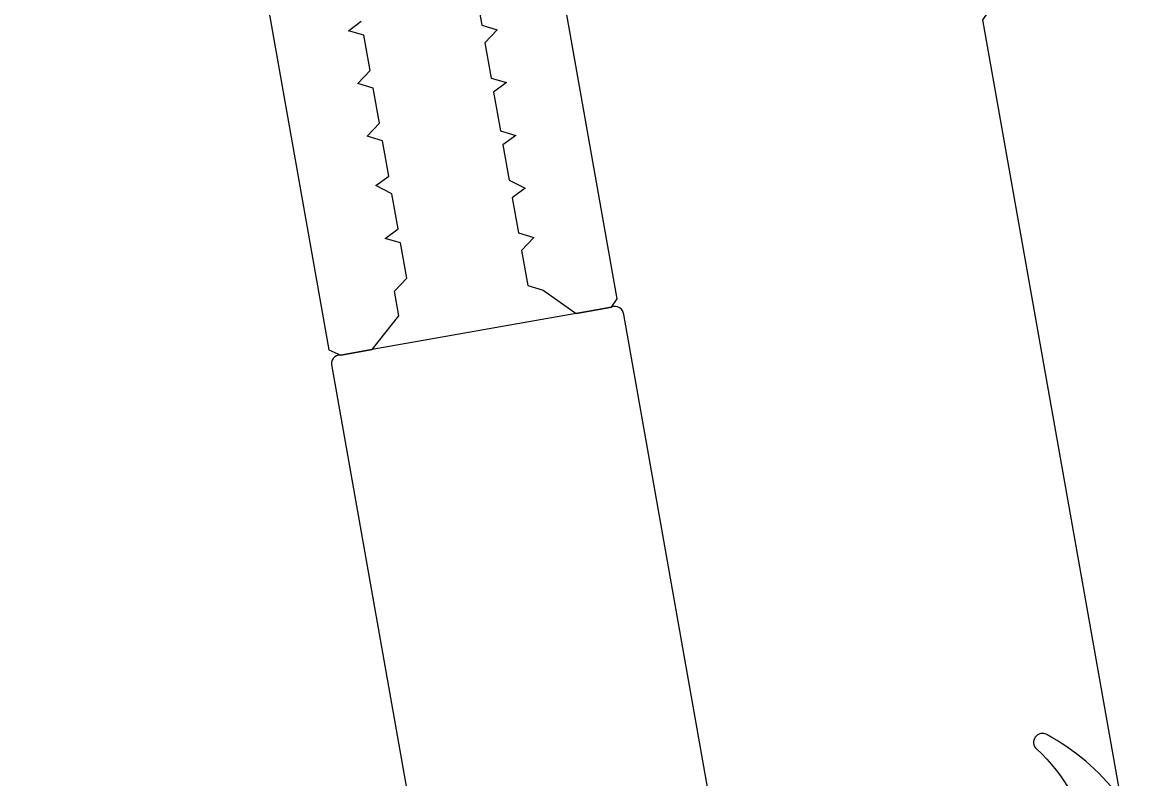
# Model space of a CAD drawing. Header units: millimetres. Extents: x 0 to 9483559, y -180456 to 305735.
# Drawn here: x 457218.84 to 457256.72, y 26991.91 to 27017.72 of the extents above; entities that cross this region are included whole.
import ezdxf
from ezdxf.enums import TextEntityAlignment as Align

# ---------------------------------------------------------------- set-up
doc = ezdxf.new("R2018")
doc.units = ezdxf.units.MM
for name, color, linetype, lineweight in [('АР_Маркер экспликации', 239, 'Continuous', 13), ('АР_Номер помещения', 250, 'Continuous', 9), ('АР_Перегородки витражные', 152, 'Continuous', 13), ('АР_Размеры', 175, 'Continuous', 9), ('АР_Размеры дверей', 15, 'Continuous', 0), ('АР_Сущ Несущая стена', 250, 'Continuous', 50)]:
    doc.layers.add(name, color=color, linetype=linetype, lineweight=lineweight)
doc.layers.add('АР_Названия помещений', color=124, linetype='Continuous', lineweight=5, plot=False)
doc.layers.add('АР_Помещения_площадь', color=19, linetype='Continuous', lineweight=9, plot=False)
doc.layers.get('АР_Размеры дверей').off()
doc.styles.add('ISOCPEUR', font='', dxfattribs={"height": 250})
doc.styles.get("Standard").update_dxf_attribs({"font": 'GOST.TTF'})
doc.styles.get('ISOCPEUR').set_extended_font_data('ISOCPEUR', italic=True)

# ---------------------------------------------------------------- blocks, each defined once
blk = doc.blocks.new('*U333')
at = {"color": 7, "style": 'ISOCPEUR', "width": 0.7, "flags": 1}
blk.add_attdef('КАТЕГОРИЯ', (-499.166, -2092.186), '', height=250, dxfattribs=at)
at = {"layer": 'АР_Номер помещения', "color": 7, "style": 'ISOCPEUR', "width": 0.7}
blk.add_attdef('НОМЕР_ПОМЕЩЕНИЯ', text='', height=300, dxfattribs=at).set_placement((-13874.5, 6637.552), align=Align.MIDDLE_CENTER)
at = {"layer": 'АР_Помещения_площадь', "color": 7, "lineweight": 30, "width": 0.7, "flags": 104}
blk.add_attdef('ИМЯ_ПОМЕЩЕНИЯ', text='', height=100, dxfattribs=at).set_placement((157.628, 1217.141), align=Align.MIDDLE_CENTER)
at = {"layer": 'АР_Помещения_площадь', "color": 7, "style": 'ISOCPEUR', "width": 0.7}
blk.add_attdef('ПЛОЩАДЬ_ПОМЕЩЕНИЯ', text='', height=200, dxfattribs=at).set_placement((-12654.582, 407.672), align=Align.MIDDLE_RIGHT)
blk = doc.blocks.new('*U327')
at = {"color": 7, "style": 'ISOCPEUR', "width": 0.7, "flags": 1}
blk.add_attdef('КАТЕГОРИЯ', (-499.166, -2092.186), '', height=250, dxfattribs=at)
at = {"layer": 'АР_Номер помещения', "color": 7, "style": 'ISOCPEUR', "width": 0.7}
blk.add_attdef('НОМЕР_ПОМЕЩЕНИЯ', text='', height=300, dxfattribs=at).set_placement((-17424.901, 1870.773), align=Align.MIDDLE_CENTER)
at = {"layer": 'АР_Помещения_площадь', "color": 7, "lineweight": 30, "width": 0.7, "flags": 104}
blk.add_attdef('ИМЯ_ПОМЕЩЕНИЯ', text='', height=100, dxfattribs=at).set_placement((157.628, 1217.141), align=Align.MIDDLE_CENTER)
at = {"layer": 'АР_Помещения_площадь', "color": 7, "style": 'ISOCPEUR', "width": 0.7}
blk.add_attdef('ПЛОЩАДЬ_ПОМЕЩЕНИЯ', text='', height=200, dxfattribs=at).set_placement((-12452.811, 399.356), align=Align.MIDDLE_RIGHT)
blk = doc.blocks.new('стойка витр.')
at = {"lineweight": 0, "ltscale": 100, "transparency": 33554687}
for points in [[(-4.872, 3.564), (-32.688, -6.984), (-32.787, -7.413), (-32.398, -8.439), (-31.096, -9.119), (-30.299, -8.816), (-29.784, -9.143), (-28.643, -8.71), (-28.588, -8.168), (-28.188, -8.537), (-27.048, -8.105), (-26.878, -7.519), (-26.478, -7.889), (-25.337, -7.457), (-25.282, -6.914), (-24.768, -7.241), (-23.627, -6.808), (-23.572, -6.266), (-23.057, -6.592), (-21.917, -6.16), (-21.862, -5.617), (-21.461, -5.987)], [(-19.693, -9.619), (-20.833, -10.051), (-20.888, -10.594), (-21.403, -10.268), (-22.543, -10.7), (-22.598, -11.242), (-22.999, -10.873), (-24.253, -11.348), (-24.308, -11.891), (-24.709, -11.521), (-25.849, -11.954), (-26.018, -12.539), (-26.419, -12.17), (-27.559, -12.602), (-27.614, -13.145), (-28.129, -12.818), (-29.269, -13.251), (-29.324, -13.793), (-29.89, -15.051), (-29.458, -16.191), (-29.143, -16.332), (-1.327, -5.784)], [(-56.061, -41.98), (-55.778, -41.351), (-17.471, -26.825), (-16.842, -27.108), (-16.28, -28.59)]]:
    blk.add_lwpolyline(points, dxfattribs=at)
for points in [[(-59.945, -19.404, -0.000016), (-56.88, -20.786, -0.439819)], [(-56.36, -22.156, -0.000016), (-57.738, -25.223, -0.208057)], [(-60.624, -28.4), (-29.632, -16.648, 0.523933), (-29.458, -16.191), (-29.847, -15.165), (-32.398, -8.439), (-32.787, -7.413, 0.523933), (-33.22, -7.186), (-64.212, -18.938, 0.414326)]]:
    blk.add_lwpolyline(points, format="xyb", dxfattribs=at)
blk = doc.blocks.new('A$Cf7573d2c')
at = {"layer": 'АР_Перегородки витражные', "rotation": 80.28340479355269}
blk.add_blockref('стойка витр.', (29.179, -60.013), dxfattribs=at)
blk = doc.blocks.new('A$Ceb335dd1')
at = {"color": 241, "ltscale": 100, "true_color": 0xf7abae}
blk.add_blockref('A$Cf7573d2c', (-1134.886, -175.827), dxfattribs=at)
blk = doc.blocks.new('A$Cec9b444d')
at = {"ltscale": 100, "rotation": 359}
blk.add_blockref('A$Ceb335dd1', (-1268.561, -6413.676), dxfattribs=at)

msp = doc.modelspace()

# ---------------------------------------------------------------- linework, layer by layer
at = {"layer": 'АР_Размеры', "color": 5, "lineweight": 9, "ltscale": 100, "transparency": 33554687}
msp.add_lwpolyline([(457256.261, 26991.34, 0.101403), (457253.818, 26993.416, 0.887085), (457253.465, 26992.924, -0.164997), (457255.333, 26989.525)], format="xyb", dxfattribs=at)
msp.add_lwpolyline([(457256.261, 26991.34, 0.101403), (457253.818, 26993.416, 0.887085), (457253.465, 26992.924, -0.164997), (457255.333, 26989.525)], format="xyb", dxfattribs=at)
msp.add_lwpolyline([(457256.261, 26991.34, 0.101403), (457253.818, 26993.416, 0.887085), (457253.465, 26992.924, -0.164997), (457255.333, 26989.525)], format="xyb", dxfattribs=at)
msp.add_lwpolyline([(457256.261, 26991.34, 0.101403), (457253.818, 26993.416, 0.887085), (457253.465, 26992.924, -0.164997), (457255.333, 26989.525)], format="xyb", dxfattribs=at)
msp.add_lwpolyline([(457256.261, 26991.34, 0.101403), (457253.818, 26993.416, 0.887085), (457253.465, 26992.924, -0.164997), (457255.333, 26989.525)], format="xyb", dxfattribs=at)
msp.add_lwpolyline([(457256.261, 26991.34, 0.101403), (457253.818, 26993.416, 0.887085), (457253.465, 26992.924, -0.164997), (457255.333, 26989.525)], format="xyb", dxfattribs=at)
msp.add_lwpolyline([(457256.261, 26991.34, 0.101403), (457253.818, 26993.416, 0.887085), (457253.465, 26992.924, -0.164997), (457255.333, 26989.525)], format="xyb", dxfattribs=at)
msp.add_lwpolyline([(457256.261, 26991.34, 0.101403), (457253.818, 26993.416, 0.887085), (457253.465, 26992.924, -0.164997), (457255.333, 26989.525)], format="xyb", dxfattribs=at)
msp.add_lwpolyline([(457256.261, 26991.34, 0.101403), (457253.818, 26993.416, 0.887085), (457253.465, 26992.924, -0.164997), (457255.333, 26989.525)], format="xyb", dxfattribs=at)
msp.add_lwpolyline([(457256.261, 26991.34, 0.101403), (457253.818, 26993.416, 0.887085), (457253.465, 26992.924, -0.164997), (457255.333, 26989.525)], format="xyb", dxfattribs=at)
msp.add_lwpolyline([(457256.261, 26991.34, 0.101403), (457253.818, 26993.416, 0.887085), (457253.465, 26992.924, -0.164997), (457255.333, 26989.525)], format="xyb", dxfattribs=at)
msp.add_lwpolyline([(457256.261, 26991.34, 0.101403), (457253.818, 26993.416, 0.887085), (457253.465, 26992.924, -0.164997), (457255.333, 26989.525)], format="xyb", dxfattribs=at)
msp.add_lwpolyline([(457256.261, 26991.34, 0.101403), (457253.818, 26993.416, 0.887085), (457253.465, 26992.924, -0.164997), (457255.333, 26989.525)], format="xyb", dxfattribs=at)
msp.add_lwpolyline([(457256.261, 26991.34, 0.101403), (457253.818, 26993.416, 0.887085), (457253.465, 26992.924, -0.164997), (457255.333, 26989.525)], format="xyb", dxfattribs=at)
msp.add_lwpolyline([(457256.261, 26991.34, 0.101403), (457253.818, 26993.416, 0.887085), (457253.465, 26992.924, -0.164997), (457255.333, 26989.525)], format="xyb", dxfattribs=at)
msp.add_lwpolyline([(457256.261, 26991.34, 0.101403), (457253.818, 26993.416, 0.887085), (457253.465, 26992.924, -0.164997), (457255.333, 26989.525)], format="xyb", dxfattribs=at)
msp.add_lwpolyline([(457256.261, 26991.34, 0.101403), (457253.818, 26993.416, 0.887085), (457253.465, 26992.924, -0.164997), (457255.333, 26989.525)], format="xyb", dxfattribs=at)
msp.add_lwpolyline([(457256.261, 26991.34, 0.101403), (457253.818, 26993.416, 0.887085), (457253.465, 26992.924, -0.164997), (457255.333, 26989.525)], format="xyb", dxfattribs=at)
msp.add_lwpolyline([(457256.261, 26991.34, 0.101403), (457253.818, 26993.416, 0.887085), (457253.465, 26992.924, -0.164997), (457255.333, 26989.525)], format="xyb", dxfattribs=at)
msp.add_lwpolyline([(457256.261, 26991.34, 0.101403), (457253.818, 26993.416, 0.887085), (457253.465, 26992.924, -0.164997), (457255.333, 26989.525)], format="xyb", dxfattribs=at)
msp.add_lwpolyline([(457256.261, 26991.34, 0.101403), (457253.818, 26993.416, 0.887085), (457253.465, 26992.924, -0.164997), (457255.333, 26989.525)], format="xyb", dxfattribs=at)
msp.add_lwpolyline([(457256.261, 26991.34, 0.101403), (457253.818, 26993.416, 0.887085), (457253.465, 26992.924, -0.164997), (457255.333, 26989.525)], format="xyb", dxfattribs=at)
msp.add_lwpolyline([(457256.261, 26991.34, 0.101403), (457253.818, 26993.416, 0.887085), (457253.465, 26992.924, -0.164997), (457255.333, 26989.525)], format="xyb", dxfattribs=at)
msp.add_lwpolyline([(457256.261, 26991.34, 0.101403), (457253.818, 26993.416, 0.887085), (457253.465, 26992.924, -0.164997), (457255.333, 26989.525)], format="xyb", dxfattribs=at)
msp.add_lwpolyline([(457256.261, 26991.34, 0.101403), (457253.818, 26993.416, 0.887085), (457253.465, 26992.924, -0.164997), (457255.333, 26989.525)], format="xyb", dxfattribs=at)
msp.add_lwpolyline([(457256.261, 26991.34, 0.101403), (457253.818, 26993.416, 0.887085), (457253.465, 26992.924, -0.164997), (457255.333, 26989.525)], format="xyb", dxfattribs=at)
msp.add_lwpolyline([(457256.261, 26991.34, 0.101403), (457253.818, 26993.416, 0.887085), (457253.465, 26992.924, -0.164997), (457255.333, 26989.525)], format="xyb", dxfattribs=at)
msp.add_lwpolyline([(457256.261, 26991.34, 0.101403), (457253.818, 26993.416, 0.887085), (457253.465, 26992.924, -0.164997), (457255.333, 26989.525)], format="xyb", dxfattribs=at)
msp.add_lwpolyline([(457256.261, 26991.34, 0.101403), (457253.818, 26993.416, 0.887085), (457253.465, 26992.924, -0.164997), (457255.333, 26989.525)], format="xyb", dxfattribs=at)
msp.add_lwpolyline([(457256.261, 26991.34, 0.101403), (457253.818, 26993.416, 0.887085), (457253.465, 26992.924, -0.164997), (457255.333, 26989.525)], format="xyb", dxfattribs=at)
msp.add_lwpolyline([(457256.261, 26991.34, 0.101403), (457253.818, 26993.416, 0.887085), (457253.465, 26992.924, -0.164997), (457255.333, 26989.525)], format="xyb", dxfattribs=at)
msp.add_lwpolyline([(457256.261, 26991.34, 0.101403), (457253.818, 26993.416, 0.887085), (457253.465, 26992.924, -0.164997), (457255.333, 26989.525)], format="xyb", dxfattribs=at)
msp.add_lwpolyline([(457256.261, 26991.34, 0.101403), (457253.818, 26993.416, 0.887085), (457253.465, 26992.924, -0.164997), (457255.333, 26989.525)], format="xyb", dxfattribs=at)
msp.add_lwpolyline([(457256.261, 26991.34, 0.101403), (457253.818, 26993.416, 0.887085), (457253.465, 26992.924, -0.164997), (457255.333, 26989.525)], format="xyb", dxfattribs=at)
msp.add_lwpolyline([(457256.261, 26991.34, 0.101403), (457253.818, 26993.416, 0.887085), (457253.465, 26992.924, -0.164997), (457255.333, 26989.525)], format="xyb", dxfattribs=at)
msp.add_lwpolyline([(457256.261, 26991.34, 0.101403), (457253.818, 26993.416, 0.887085), (457253.465, 26992.924, -0.164997), (457255.333, 26989.525)], format="xyb", dxfattribs=at)
msp.add_lwpolyline([(457256.261, 26991.34, 0.101403), (457253.818, 26993.416, 0.887085), (457253.465, 26992.924, -0.164997), (457255.333, 26989.525)], format="xyb", dxfattribs=at)
msp.add_lwpolyline([(457256.261, 26991.34, 0.101403), (457253.818, 26993.416, 0.887085), (457253.465, 26992.924, -0.164997), (457255.333, 26989.525)], format="xyb", dxfattribs=at)
msp.add_lwpolyline([(457256.261, 26991.34, 0.101403), (457253.818, 26993.416, 0.887085), (457253.465, 26992.924, -0.164997), (457255.333, 26989.525)], format="xyb", dxfattribs=at)
msp.add_lwpolyline([(457256.261, 26991.34, 0.101403), (457253.818, 26993.416, 0.887085), (457253.465, 26992.924, -0.164997), (457255.333, 26989.525)], format="xyb", dxfattribs=at)
msp.add_lwpolyline([(457256.261, 26991.34, 0.101403), (457253.818, 26993.416, 0.887085), (457253.465, 26992.924, -0.164997), (457255.333, 26989.525)], format="xyb", dxfattribs=at)
msp.add_lwpolyline([(457256.261, 26991.34, 0.101403), (457253.818, 26993.416, 0.887085), (457253.465, 26992.924, -0.164997), (457255.333, 26989.525)], format="xyb", dxfattribs=at)
msp.add_lwpolyline([(457256.261, 26991.34, 0.101403), (457253.818, 26993.416, 0.887085), (457253.465, 26992.924, -0.164997), (457255.333, 26989.525)], format="xyb", dxfattribs=at)
msp.add_lwpolyline([(457256.261, 26991.34, 0.101403), (457253.818, 26993.416, 0.887085), (457253.465, 26992.924, -0.164997), (457255.333, 26989.525)], format="xyb", dxfattribs=at)
msp.add_lwpolyline([(457256.261, 26991.34, 0.101403), (457253.818, 26993.416, 0.887085), (457253.465, 26992.924, -0.164997), (457255.333, 26989.525)], format="xyb", dxfattribs=at)
msp.add_lwpolyline([(457256.261, 26991.34, 0.101403), (457253.818, 26993.416, 0.887085), (457253.465, 26992.924, -0.164997), (457255.333, 26989.525)], format="xyb", dxfattribs=at)
msp.add_lwpolyline([(457256.261, 26991.34, 0.101403), (457253.818, 26993.416, 0.887085), (457253.465, 26992.924, -0.164997), (457255.333, 26989.525)], format="xyb", dxfattribs=at)
msp.add_lwpolyline([(457256.261, 26991.34, 0.101403), (457253.818, 26993.416, 0.887085), (457253.465, 26992.924, -0.164997), (457255.333, 26989.525)], format="xyb", dxfattribs=at)
msp.add_lwpolyline([(457256.261, 26991.34, 0.101403), (457253.818, 26993.416, 0.887085), (457253.465, 26992.924, -0.164997), (457255.333, 26989.525)], format="xyb", dxfattribs=at)
msp.add_lwpolyline([(457256.261, 26991.34, 0.101403), (457253.818, 26993.416, 0.887085), (457253.465, 26992.924, -0.164997), (457255.333, 26989.525)], format="xyb", dxfattribs=at)
msp.add_lwpolyline([(457256.261, 26991.34, 0.101403), (457253.818, 26993.416, 0.887085), (457253.465, 26992.924, -0.164997), (457255.333, 26989.525)], format="xyb", dxfattribs=at)
msp.add_lwpolyline([(457256.261, 26991.34, 0.101403), (457253.818, 26993.416, 0.887085), (457253.465, 26992.924, -0.164997), (457255.333, 26989.525)], format="xyb", dxfattribs=at)
msp.add_lwpolyline([(457256.261, 26991.34, 0.101403), (457253.818, 26993.416, 0.887085), (457253.465, 26992.924, -0.164997), (457255.333, 26989.525)], format="xyb", dxfattribs=at)
msp.add_lwpolyline([(457256.261, 26991.34, 0.101403), (457253.818, 26993.416, 0.887085), (457253.465, 26992.924, -0.164997), (457255.333, 26989.525)], format="xyb", dxfattribs=at)
msp.add_lwpolyline([(457256.261, 26991.34, 0.101403), (457253.818, 26993.416, 0.887085), (457253.465, 26992.924, -0.164997), (457255.333, 26989.525)], format="xyb", dxfattribs=at)
msp.add_lwpolyline([(457256.261, 26991.34, 0.101403), (457253.818, 26993.416, 0.887085), (457253.465, 26992.924, -0.164997), (457255.333, 26989.525)], format="xyb", dxfattribs=at)
msp.add_lwpolyline([(457256.261, 26991.34, 0.101403), (457253.818, 26993.416, 0.887085), (457253.465, 26992.924, -0.164997), (457255.333, 26989.525)], format="xyb", dxfattribs=at)
msp.add_lwpolyline([(457256.261, 26991.34, 0.101403), (457253.818, 26993.416, 0.887085), (457253.465, 26992.924, -0.164997), (457255.333, 26989.525)], format="xyb", dxfattribs=at)
msp.add_lwpolyline([(457256.261, 26991.34, 0.101403), (457253.818, 26993.416, 0.887085), (457253.465, 26992.924, -0.164997), (457255.333, 26989.525)], format="xyb", dxfattribs=at)
msp.add_lwpolyline([(457256.261, 26991.34, 0.101403), (457253.818, 26993.416, 0.887085), (457253.465, 26992.924, -0.164997), (457255.333, 26989.525)], format="xyb", dxfattribs=at)
msp.add_lwpolyline([(457256.261, 26991.34, 0.101403), (457253.818, 26993.416, 0.887085), (457253.465, 26992.924, -0.164997), (457255.333, 26989.525)], format="xyb", dxfattribs=at)
msp.add_lwpolyline([(457256.261, 26991.34, 0.101403), (457253.818, 26993.416, 0.887085), (457253.465, 26992.924, -0.164997), (457255.333, 26989.525)], format="xyb", dxfattribs=at)
msp.add_lwpolyline([(457256.261, 26991.34, 0.101403), (457253.818, 26993.416, 0.887085), (457253.465, 26992.924, -0.164997), (457255.333, 26989.525)], format="xyb", dxfattribs=at)
msp.add_lwpolyline([(457256.261, 26991.34, 0.101403), (457253.818, 26993.416, 0.887085), (457253.465, 26992.924, -0.164997), (457255.333, 26989.525)], format="xyb", dxfattribs=at)
msp.add_lwpolyline([(457256.261, 26991.34, 0.101403), (457253.818, 26993.416, 0.887085), (457253.465, 26992.924, -0.164997), (457255.333, 26989.525)], format="xyb", dxfattribs=at)
msp.add_lwpolyline([(457256.261, 26991.34, 0.101403), (457253.818, 26993.416, 0.887085), (457253.465, 26992.924, -0.164997), (457255.333, 26989.525)], format="xyb", dxfattribs=at)
msp.add_lwpolyline([(457256.261, 26991.34, 0.101403), (457253.818, 26993.416, 0.887085), (457253.465, 26992.924, -0.164997), (457255.333, 26989.525)], format="xyb", dxfattribs=at)
msp.add_lwpolyline([(457256.261, 26991.34, 0.101403), (457253.818, 26993.416, 0.887085), (457253.465, 26992.924, -0.164997), (457255.333, 26989.525)], format="xyb", dxfattribs=at)
msp.add_lwpolyline([(457256.261, 26991.34, 0.101403), (457253.818, 26993.416, 0.887085), (457253.465, 26992.924, -0.164997), (457255.333, 26989.525)], format="xyb", dxfattribs=at)
msp.add_lwpolyline([(457256.261, 26991.34, 0.101403), (457253.818, 26993.416, 0.887085), (457253.465, 26992.924, -0.164997), (457255.333, 26989.525)], format="xyb", dxfattribs=at)
msp.add_lwpolyline([(457256.261, 26991.34, 0.101403), (457253.818, 26993.416, 0.887085), (457253.465, 26992.924, -0.164997), (457255.333, 26989.525)], format="xyb", dxfattribs=at)
msp.add_lwpolyline([(457256.261, 26991.34, 0.101403), (457253.818, 26993.416, 0.887085), (457253.465, 26992.924, -0.164997), (457255.333, 26989.525)], format="xyb", dxfattribs=at)
msp.add_lwpolyline([(457256.261, 26991.34, 0.101403), (457253.818, 26993.416, 0.887085), (457253.465, 26992.924, -0.164997), (457255.333, 26989.525)], format="xyb", dxfattribs=at)
msp.add_lwpolyline([(457256.261, 26991.34, 0.101403), (457253.818, 26993.416, 0.887085), (457253.465, 26992.924, -0.164997), (457255.333, 26989.525)], format="xyb", dxfattribs=at)
msp.add_lwpolyline([(457256.261, 26991.34, 0.101403), (457253.818, 26993.416, 0.887085), (457253.465, 26992.924, -0.164997), (457255.333, 26989.525)], format="xyb", dxfattribs=at)
msp.add_lwpolyline([(457256.261, 26991.34, 0.101403), (457253.818, 26993.416, 0.887085), (457253.465, 26992.924, -0.164997), (457255.333, 26989.525)], format="xyb", dxfattribs=at)
msp.add_lwpolyline([(457256.261, 26991.34, 0.101403), (457253.818, 26993.416, 0.887085), (457253.465, 26992.924, -0.164997), (457255.333, 26989.525)], format="xyb", dxfattribs=at)
msp.add_lwpolyline([(457256.261, 26991.34, 0.101403), (457253.818, 26993.416, 0.887085), (457253.465, 26992.924, -0.164997), (457255.333, 26989.525)], format="xyb", dxfattribs=at)
msp.add_lwpolyline([(457256.261, 26991.34, 0.101403), (457253.818, 26993.416, 0.887085), (457253.465, 26992.924, -0.164997), (457255.333, 26989.525)], format="xyb", dxfattribs=at)
msp.add_lwpolyline([(457256.261, 26991.34, 0.101403), (457253.818, 26993.416, 0.887085), (457253.465, 26992.924, -0.164997), (457255.333, 26989.525)], format="xyb", dxfattribs=at)
msp.add_lwpolyline([(457256.261, 26991.34, 0.101403), (457253.818, 26993.416, 0.887085), (457253.465, 26992.924, -0.164997), (457255.333, 26989.525)], format="xyb", dxfattribs=at)
msp.add_lwpolyline([(457256.261, 26991.34, 0.101403), (457253.818, 26993.416, 0.887085), (457253.465, 26992.924, -0.164997), (457255.333, 26989.525)], format="xyb", dxfattribs=at)
msp.add_lwpolyline([(457256.261, 26991.34, 0.101403), (457253.818, 26993.416, 0.887085), (457253.465, 26992.924, -0.164997), (457255.333, 26989.525)], format="xyb", dxfattribs=at)
msp.add_lwpolyline([(457256.261, 26991.34, 0.101403), (457253.818, 26993.416, 0.887085), (457253.465, 26992.924, -0.164997), (457255.333, 26989.525)], format="xyb", dxfattribs=at)
msp.add_lwpolyline([(457256.261, 26991.34, 0.101403), (457253.818, 26993.416, 0.887085), (457253.465, 26992.924, -0.164997), (457255.333, 26989.525)], format="xyb", dxfattribs=at)
msp.add_lwpolyline([(457256.261, 26991.34, 0.101403), (457253.818, 26993.416, 0.887085), (457253.465, 26992.924, -0.164997), (457255.333, 26989.525)], format="xyb", dxfattribs=at)
msp.add_lwpolyline([(457256.261, 26991.34, 0.101403), (457253.818, 26993.416, 0.887085), (457253.465, 26992.924, -0.164997), (457255.333, 26989.525)], format="xyb", dxfattribs=at)
msp.add_lwpolyline([(457256.261, 26991.34, 0.101403), (457253.818, 26993.416, 0.887085), (457253.465, 26992.924, -0.164997), (457255.333, 26989.525)], format="xyb", dxfattribs=at)
msp.add_lwpolyline([(457256.261, 26991.34, 0.101403), (457253.818, 26993.416, 0.887085), (457253.465, 26992.924, -0.164997), (457255.333, 26989.525)], format="xyb", dxfattribs=at)
msp.add_lwpolyline([(457256.261, 26991.34, 0.101403), (457253.818, 26993.416, 0.887085), (457253.465, 26992.924, -0.164997), (457255.333, 26989.525)], format="xyb", dxfattribs=at)
msp.add_lwpolyline([(457256.261, 26991.34, 0.101403), (457253.818, 26993.416, 0.887085), (457253.465, 26992.924, -0.164997), (457255.333, 26989.525)], format="xyb", dxfattribs=at)
msp.add_lwpolyline([(457256.261, 26991.34, 0.101403), (457253.818, 26993.416, 0.887085), (457253.465, 26992.924, -0.164997), (457255.333, 26989.525)], format="xyb", dxfattribs=at)
msp.add_lwpolyline([(457256.261, 26991.34, 0.101403), (457253.818, 26993.416, 0.887085), (457253.465, 26992.924, -0.164997), (457255.333, 26989.525)], format="xyb", dxfattribs=at)
msp.add_lwpolyline([(457256.261, 26991.34, 0.101403), (457253.818, 26993.416, 0.887085), (457253.465, 26992.924, -0.164997), (457255.333, 26989.525)], format="xyb", dxfattribs=at)
msp.add_lwpolyline([(457256.261, 26991.34, 0.101403), (457253.818, 26993.416, 0.887085), (457253.465, 26992.924, -0.164997), (457255.333, 26989.525)], format="xyb", dxfattribs=at)
msp.add_lwpolyline([(457256.261, 26991.34, 0.101403), (457253.818, 26993.416, 0.887085), (457253.465, 26992.924, -0.164997), (457255.333, 26989.525)], format="xyb", dxfattribs=at)
msp.add_lwpolyline([(457256.261, 26991.34, 0.101403), (457253.818, 26993.416, 0.887085), (457253.465, 26992.924, -0.164997), (457255.333, 26989.525)], format="xyb", dxfattribs=at)
msp.add_lwpolyline([(457256.261, 26991.34, 0.101403), (457253.818, 26993.416, 0.887085), (457253.465, 26992.924, -0.164997), (457255.333, 26989.525)], format="xyb", dxfattribs=at)
msp.add_lwpolyline([(457256.261, 26991.34, 0.101403), (457253.818, 26993.416, 0.887085), (457253.465, 26992.924, -0.164997), (457255.333, 26989.525)], format="xyb", dxfattribs=at)
msp.add_lwpolyline([(457256.261, 26991.34, 0.101403), (457253.818, 26993.416, 0.887085), (457253.465, 26992.924, -0.164997), (457255.333, 26989.525)], format="xyb", dxfattribs=at)
msp.add_lwpolyline([(457256.261, 26991.34, 0.101403), (457253.818, 26993.416, 0.887085), (457253.465, 26992.924, -0.164997), (457255.333, 26989.525)], format="xyb", dxfattribs=at)
msp.add_lwpolyline([(457256.261, 26991.34, 0.101403), (457253.818, 26993.416, 0.887085), (457253.465, 26992.924, -0.164997), (457255.333, 26989.525)], format="xyb", dxfattribs=at)
msp.add_lwpolyline([(457256.261, 26991.34, 0.101403), (457253.818, 26993.416, 0.887085), (457253.465, 26992.924, -0.164997), (457255.333, 26989.525)], format="xyb", dxfattribs=at)
msp.add_lwpolyline([(457256.261, 26991.34, 0.101403), (457253.818, 26993.416, 0.887085), (457253.465, 26992.924, -0.164997), (457255.333, 26989.525)], format="xyb", dxfattribs=at)
msp.add_lwpolyline([(457256.261, 26991.34, 0.101403), (457253.818, 26993.416, 0.887085), (457253.465, 26992.924, -0.164997), (457255.333, 26989.525)], format="xyb", dxfattribs=at)
msp.add_lwpolyline([(457256.261, 26991.34, 0.101403), (457253.818, 26993.416, 0.887085), (457253.465, 26992.924, -0.164997), (457255.333, 26989.525)], format="xyb", dxfattribs=at)
msp.add_lwpolyline([(457256.261, 26991.34, 0.101403), (457253.818, 26993.416, 0.887085), (457253.465, 26992.924, -0.164997), (457255.333, 26989.525)], format="xyb", dxfattribs=at)
msp.add_lwpolyline([(457256.261, 26991.34, 0.101403), (457253.818, 26993.416, 0.887085), (457253.465, 26992.924, -0.164997), (457255.333, 26989.525)], format="xyb", dxfattribs=at)
msp.add_lwpolyline([(457256.261, 26991.34, 0.101403), (457253.818, 26993.416, 0.887085), (457253.465, 26992.924, -0.164997), (457255.333, 26989.525)], format="xyb", dxfattribs=at)
msp.add_lwpolyline([(457256.261, 26991.34, 0.101403), (457253.818, 26993.416, 0.887085), (457253.465, 26992.924, -0.164997), (457255.333, 26989.525)], format="xyb", dxfattribs=at)
msp.add_lwpolyline([(457256.261, 26991.34, 0.101403), (457253.818, 26993.416, 0.887085), (457253.465, 26992.924, -0.164997), (457255.333, 26989.525)], format="xyb", dxfattribs=at)
msp.add_lwpolyline([(457256.261, 26991.34, 0.101403), (457253.818, 26993.416, 0.887085), (457253.465, 26992.924, -0.164997), (457255.333, 26989.525)], format="xyb", dxfattribs=at)
msp.add_lwpolyline([(457256.261, 26991.34, 0.101403), (457253.818, 26993.416, 0.887085), (457253.465, 26992.924, -0.164997), (457255.333, 26989.525)], format="xyb", dxfattribs=at)
msp.add_lwpolyline([(457256.261, 26991.34, 0.101403), (457253.818, 26993.416, 0.887085), (457253.465, 26992.924, -0.164997), (457255.333, 26989.525)], format="xyb", dxfattribs=at)
msp.add_lwpolyline([(457256.261, 26991.34, 0.101403), (457253.818, 26993.416, 0.887085), (457253.465, 26992.924, -0.164997), (457255.333, 26989.525)], format="xyb", dxfattribs=at)
msp.add_lwpolyline([(457256.261, 26991.34, 0.101403), (457253.818, 26993.416, 0.887085), (457253.465, 26992.924, -0.164997), (457255.333, 26989.525)], format="xyb", dxfattribs=at)
msp.add_lwpolyline([(457256.261, 26991.34, 0.101403), (457253.818, 26993.416, 0.887085), (457253.465, 26992.924, -0.164997), (457255.333, 26989.525)], format="xyb", dxfattribs=at)
msp.add_lwpolyline([(457256.261, 26991.34, 0.101403), (457253.818, 26993.416, 0.887085), (457253.465, 26992.924, -0.164997), (457255.333, 26989.525)], format="xyb", dxfattribs=at)
msp.add_lwpolyline([(457256.261, 26991.34, 0.101403), (457253.818, 26993.416, 0.887085), (457253.465, 26992.924, -0.164997), (457255.333, 26989.525)], format="xyb", dxfattribs=at)
msp.add_lwpolyline([(457256.261, 26991.34, 0.101403), (457253.818, 26993.416, 0.887085), (457253.465, 26992.924, -0.164997), (457255.333, 26989.525)], format="xyb", dxfattribs=at)
msp.add_lwpolyline([(457256.261, 26991.34, 0.101403), (457253.818, 26993.416, 0.887085), (457253.465, 26992.924, -0.164997), (457255.333, 26989.525)], format="xyb", dxfattribs=at)
msp.add_lwpolyline([(457256.261, 26991.34, 0.101403), (457253.818, 26993.416, 0.887085), (457253.465, 26992.924, -0.164997), (457255.333, 26989.525)], format="xyb", dxfattribs=at)
msp.add_lwpolyline([(457256.261, 26991.34, 0.101403), (457253.818, 26993.416, 0.887085), (457253.465, 26992.924, -0.164997), (457255.333, 26989.525)], format="xyb", dxfattribs=at)
msp.add_lwpolyline([(457256.261, 26991.34, 0.101403), (457253.818, 26993.416, 0.887085), (457253.465, 26992.924, -0.164997), (457255.333, 26989.525)], format="xyb", dxfattribs=at)
msp.add_lwpolyline([(457256.261, 26991.34, 0.101403), (457253.818, 26993.416, 0.887085), (457253.465, 26992.924, -0.164997), (457255.333, 26989.525)], format="xyb", dxfattribs=at)
msp.add_lwpolyline([(457256.261, 26991.34, 0.101403), (457253.818, 26993.416, 0.887085), (457253.465, 26992.924, -0.164997), (457255.333, 26989.525)], format="xyb", dxfattribs=at)
msp.add_lwpolyline([(457256.261, 26991.34, 0.101403), (457253.818, 26993.416, 0.887085), (457253.465, 26992.924, -0.164997), (457255.333, 26989.525)], format="xyb", dxfattribs=at)
msp.add_lwpolyline([(457256.261, 26991.34, 0.101403), (457253.818, 26993.416, 0.887085), (457253.465, 26992.924, -0.164997), (457255.333, 26989.525)], format="xyb", dxfattribs=at)
msp.add_lwpolyline([(457256.261, 26991.34, 0.101403), (457253.818, 26993.416, 0.887085), (457253.465, 26992.924, -0.164997), (457255.333, 26989.525)], format="xyb", dxfattribs=at)
msp.add_lwpolyline([(457256.261, 26991.34, 0.101403), (457253.818, 26993.416, 0.887085), (457253.465, 26992.924, -0.164997), (457255.333, 26989.525)], format="xyb", dxfattribs=at)
msp.add_lwpolyline([(457256.261, 26991.34, 0.101403), (457253.818, 26993.416, 0.887085), (457253.465, 26992.924, -0.164997), (457255.333, 26989.525)], format="xyb", dxfattribs=at)
msp.add_lwpolyline([(457256.261, 26991.34, 0.101403), (457253.818, 26993.416, 0.887085), (457253.465, 26992.924, -0.164997), (457255.333, 26989.525)], format="xyb", dxfattribs=at)
msp.add_lwpolyline([(457256.261, 26991.34, 0.101403), (457253.818, 26993.416, 0.887085), (457253.465, 26992.924, -0.164997), (457255.333, 26989.525)], format="xyb", dxfattribs=at)
msp.add_lwpolyline([(457256.261, 26991.34, 0.101403), (457253.818, 26993.416, 0.887085), (457253.465, 26992.924, -0.164997), (457255.333, 26989.525)], format="xyb", dxfattribs=at)
msp.add_lwpolyline([(457256.261, 26991.34, 0.101403), (457253.818, 26993.416, 0.887085), (457253.465, 26992.924, -0.164997), (457255.333, 26989.525)], format="xyb", dxfattribs=at)
msp.add_lwpolyline([(457256.261, 26991.34, 0.101403), (457253.818, 26993.416, 0.887085), (457253.465, 26992.924, -0.164997), (457255.333, 26989.525)], format="xyb", dxfattribs=at)
msp.add_lwpolyline([(457256.261, 26991.34, 0.101403), (457253.818, 26993.416, 0.887085), (457253.465, 26992.924, -0.164997), (457255.333, 26989.525)], format="xyb", dxfattribs=at)
msp.add_lwpolyline([(457256.261, 26991.34, 0.101403), (457253.818, 26993.416, 0.887085), (457253.465, 26992.924, -0.164997), (457255.333, 26989.525)], format="xyb", dxfattribs=at)
msp.add_lwpolyline([(457256.261, 26991.34, 0.101403), (457253.818, 26993.416, 0.887085), (457253.465, 26992.924, -0.164997), (457255.333, 26989.525)], format="xyb", dxfattribs=at)
msp.add_lwpolyline([(457256.261, 26991.34, 0.101403), (457253.818, 26993.416, 0.887085), (457253.465, 26992.924, -0.164997), (457255.333, 26989.525)], format="xyb", dxfattribs=at)
msp.add_lwpolyline([(457256.261, 26991.34, 0.101403), (457253.818, 26993.416, 0.887085), (457253.465, 26992.924, -0.164997), (457255.333, 26989.525)], format="xyb", dxfattribs=at)
msp.add_lwpolyline([(457256.261, 26991.34, 0.101403), (457253.818, 26993.416, 0.887085), (457253.465, 26992.924, -0.164997), (457255.333, 26989.525)], format="xyb", dxfattribs=at)
msp.add_lwpolyline([(457256.261, 26991.34, 0.101403), (457253.818, 26993.416, 0.887085), (457253.465, 26992.924, -0.164997), (457255.333, 26989.525)], format="xyb", dxfattribs=at)
msp.add_lwpolyline([(457256.261, 26991.34, 0.101403), (457253.818, 26993.416, 0.887085), (457253.465, 26992.924, -0.164997), (457255.333, 26989.525)], format="xyb", dxfattribs=at)
msp.add_lwpolyline([(457256.261, 26991.34, 0.101403), (457253.818, 26993.416, 0.887085), (457253.465, 26992.924, -0.164997), (457255.333, 26989.525)], format="xyb", dxfattribs=at)
msp.add_lwpolyline([(457256.261, 26991.34, 0.101403), (457253.818, 26993.416, 0.887085), (457253.465, 26992.924, -0.164997), (457255.333, 26989.525)], format="xyb", dxfattribs=at)
msp.add_lwpolyline([(457256.261, 26991.34, 0.101403), (457253.818, 26993.416, 0.887085), (457253.465, 26992.924, -0.164997), (457255.333, 26989.525)], format="xyb", dxfattribs=at)
msp.add_lwpolyline([(457256.261, 26991.34, 0.101403), (457253.818, 26993.416, 0.887085), (457253.465, 26992.924, -0.164997), (457255.333, 26989.525)], format="xyb", dxfattribs=at)
msp.add_lwpolyline([(457256.261, 26991.34, 0.101403), (457253.818, 26993.416, 0.887085), (457253.465, 26992.924, -0.164997), (457255.333, 26989.525)], format="xyb", dxfattribs=at)
msp.add_lwpolyline([(457256.261, 26991.34, 0.101403), (457253.818, 26993.416, 0.887085), (457253.465, 26992.924, -0.164997), (457255.333, 26989.525)], format="xyb", dxfattribs=at)
msp.add_lwpolyline([(457256.261, 26991.34, 0.101403), (457253.818, 26993.416, 0.887085), (457253.465, 26992.924, -0.164997), (457255.333, 26989.525)], format="xyb", dxfattribs=at)
msp.add_lwpolyline([(457256.261, 26991.34, 0.101403), (457253.818, 26993.416, 0.887085), (457253.465, 26992.924, -0.164997), (457255.333, 26989.525)], format="xyb", dxfattribs=at)
msp.add_lwpolyline([(457256.261, 26991.34, 0.101403), (457253.818, 26993.416, 0.887085), (457253.465, 26992.924, -0.164997), (457255.333, 26989.525)], format="xyb", dxfattribs=at)
msp.add_lwpolyline([(457256.261, 26991.34, 0.101403), (457253.818, 26993.416, 0.887085), (457253.465, 26992.924, -0.164997), (457255.333, 26989.525)], format="xyb", dxfattribs=at)
msp.add_lwpolyline([(457256.261, 26991.34, 0.101403), (457253.818, 26993.416, 0.887085), (457253.465, 26992.924, -0.164997), (457255.333, 26989.525)], format="xyb", dxfattribs=at)
msp.add_lwpolyline([(457256.261, 26991.34, 0.101403), (457253.818, 26993.416, 0.887085), (457253.465, 26992.924, -0.164997), (457255.333, 26989.525)], format="xyb", dxfattribs=at)
msp.add_lwpolyline([(457256.261, 26991.34, 0.101403), (457253.818, 26993.416, 0.887085), (457253.465, 26992.924, -0.164997), (457255.333, 26989.525)], format="xyb", dxfattribs=at)
msp.add_lwpolyline([(457256.261, 26991.34, 0.101403), (457253.818, 26993.416, 0.887085), (457253.465, 26992.924, -0.164997), (457255.333, 26989.525)], format="xyb", dxfattribs=at)
msp.add_lwpolyline([(457256.261, 26991.34, 0.101403), (457253.818, 26993.416, 0.887085), (457253.465, 26992.924, -0.164997), (457255.333, 26989.525)], format="xyb", dxfattribs=at)
msp.add_lwpolyline([(457256.261, 26991.34, 0.101403), (457253.818, 26993.416, 0.887085), (457253.465, 26992.924, -0.164997), (457255.333, 26989.525)], format="xyb", dxfattribs=at)
msp.add_lwpolyline([(457256.261, 26991.34, 0.101403), (457253.818, 26993.416, 0.887085), (457253.465, 26992.924, -0.164997), (457255.333, 26989.525)], format="xyb", dxfattribs=at)
msp.add_lwpolyline([(457256.261, 26991.34, 0.101403), (457253.818, 26993.416, 0.887085), (457253.465, 26992.924, -0.164997), (457255.333, 26989.525)], format="xyb", dxfattribs=at)
msp.add_lwpolyline([(457256.261, 26991.34, 0.101403), (457253.818, 26993.416, 0.887085), (457253.465, 26992.924, -0.164997), (457255.333, 26989.525)], format="xyb", dxfattribs=at)
msp.add_lwpolyline([(457256.261, 26991.34, 0.101403), (457253.818, 26993.416, 0.887085), (457253.465, 26992.924, -0.164997), (457255.333, 26989.525)], format="xyb", dxfattribs=at)
msp.add_lwpolyline([(457256.261, 26991.34, 0.101403), (457253.818, 26993.416, 0.887085), (457253.465, 26992.924, -0.164997), (457255.333, 26989.525)], format="xyb", dxfattribs=at)
msp.add_lwpolyline([(457256.261, 26991.34, 0.101403), (457253.818, 26993.416, 0.887085), (457253.465, 26992.924, -0.164997), (457255.333, 26989.525)], format="xyb", dxfattribs=at)
msp.add_lwpolyline([(457256.261, 26991.34, 0.101403), (457253.818, 26993.416, 0.887085), (457253.465, 26992.924, -0.164997), (457255.333, 26989.525)], format="xyb", dxfattribs=at)
msp.add_lwpolyline([(457256.261, 26991.34, 0.101403), (457253.818, 26993.416, 0.887085), (457253.465, 26992.924, -0.164997), (457255.333, 26989.525)], format="xyb", dxfattribs=at)
msp.add_lwpolyline([(457256.261, 26991.34, 0.101403), (457253.818, 26993.416, 0.887085), (457253.465, 26992.924, -0.164997), (457255.333, 26989.525)], format="xyb", dxfattribs=at)
msp.add_lwpolyline([(457256.261, 26991.34, 0.101403), (457253.818, 26993.416, 0.887085), (457253.465, 26992.924, -0.164997), (457255.333, 26989.525)], format="xyb", dxfattribs=at)
msp.add_lwpolyline([(457256.261, 26991.34, 0.101403), (457253.818, 26993.416, 0.887085), (457253.465, 26992.924, -0.164997), (457255.333, 26989.525)], format="xyb", dxfattribs=at)
msp.add_lwpolyline([(457256.261, 26991.34, 0.101403), (457253.818, 26993.416, 0.887085), (457253.465, 26992.924, -0.164997), (457255.333, 26989.525)], format="xyb", dxfattribs=at)
msp.add_lwpolyline([(457256.261, 26991.34, 0.101403), (457253.818, 26993.416, 0.887085), (457253.465, 26992.924, -0.164997), (457255.333, 26989.525)], format="xyb", dxfattribs=at)
msp.add_lwpolyline([(457256.261, 26991.34, 0.101403), (457253.818, 26993.416, 0.887085), (457253.465, 26992.924, -0.164997), (457255.333, 26989.525)], format="xyb", dxfattribs=at)
msp.add_lwpolyline([(457256.261, 26991.34, 0.101403), (457253.818, 26993.416, 0.887085), (457253.465, 26992.924, -0.164997), (457255.333, 26989.525)], format="xyb", dxfattribs=at)
msp.add_lwpolyline([(457256.261, 26991.34, 0.101403), (457253.818, 26993.416, 0.887085), (457253.465, 26992.924, -0.164997), (457255.333, 26989.525)], format="xyb", dxfattribs=at)
msp.add_lwpolyline([(457256.261, 26991.34, 0.101403), (457253.818, 26993.416, 0.887085), (457253.465, 26992.924, -0.164997), (457255.333, 26989.525)], format="xyb", dxfattribs=at)
msp.add_lwpolyline([(457256.261, 26991.34, 0.101403), (457253.818, 26993.416, 0.887085), (457253.465, 26992.924, -0.164997), (457255.333, 26989.525)], format="xyb", dxfattribs=at)
msp.add_lwpolyline([(457256.261, 26991.34, 0.101403), (457253.818, 26993.416, 0.887085), (457253.465, 26992.924, -0.164997), (457255.333, 26989.525)], format="xyb", dxfattribs=at)
msp.add_lwpolyline([(457256.261, 26991.34, 0.101403), (457253.818, 26993.416, 0.887085), (457253.465, 26992.924, -0.164997), (457255.333, 26989.525)], format="xyb", dxfattribs=at)
msp.add_lwpolyline([(457256.261, 26991.34, 0.101403), (457253.818, 26993.416, 0.887085), (457253.465, 26992.924, -0.164997), (457255.333, 26989.525)], format="xyb", dxfattribs=at)
msp.add_lwpolyline([(457256.261, 26991.34, 0.101403), (457253.818, 26993.416, 0.887085), (457253.465, 26992.924, -0.164997), (457255.333, 26989.525)], format="xyb", dxfattribs=at)
msp.add_lwpolyline([(457256.261, 26991.34, 0.101403), (457253.818, 26993.416, 0.887085), (457253.465, 26992.924, -0.164997), (457255.333, 26989.525)], format="xyb", dxfattribs=at)
msp.add_lwpolyline([(457256.261, 26991.34, 0.101403), (457253.818, 26993.416, 0.887085), (457253.465, 26992.924, -0.164997), (457255.333, 26989.525)], format="xyb", dxfattribs=at)
msp.add_lwpolyline([(457256.261, 26991.34, 0.101403), (457253.818, 26993.416, 0.887085), (457253.465, 26992.924, -0.164997), (457255.333, 26989.525)], format="xyb", dxfattribs=at)
msp.add_lwpolyline([(457256.261, 26991.34, 0.101403), (457253.818, 26993.416, 0.887085), (457253.465, 26992.924, -0.164997), (457255.333, 26989.525)], format="xyb", dxfattribs=at)
msp.add_lwpolyline([(457256.261, 26991.34, 0.101403), (457253.818, 26993.416, 0.887085), (457253.465, 26992.924, -0.164997), (457255.333, 26989.525)], format="xyb", dxfattribs=at)
msp.add_lwpolyline([(457256.261, 26991.34, 0.101403), (457253.818, 26993.416, 0.887085), (457253.465, 26992.924, -0.164997), (457255.333, 26989.525)], format="xyb", dxfattribs=at)
msp.add_lwpolyline([(457256.261, 26991.34, 0.101403), (457253.818, 26993.416, 0.887085), (457253.465, 26992.924, -0.164997), (457255.333, 26989.525)], format="xyb", dxfattribs=at)
msp.add_lwpolyline([(457256.261, 26991.34, 0.101403), (457253.818, 26993.416, 0.887085), (457253.465, 26992.924, -0.164997), (457255.333, 26989.525)], format="xyb", dxfattribs=at)
msp.add_lwpolyline([(457256.261, 26991.34, 0.101403), (457253.818, 26993.416, 0.887085), (457253.465, 26992.924, -0.164997), (457255.333, 26989.525)], format="xyb", dxfattribs=at)
msp.add_lwpolyline([(457256.261, 26991.34, 0.101403), (457253.818, 26993.416, 0.887085), (457253.465, 26992.924, -0.164997), (457255.333, 26989.525)], format="xyb", dxfattribs=at)
msp.add_lwpolyline([(457256.261, 26991.34, 0.101403), (457253.818, 26993.416, 0.887085), (457253.465, 26992.924, -0.164997), (457255.333, 26989.525)], format="xyb", dxfattribs=at)
msp.add_lwpolyline([(457256.261, 26991.34, 0.101403), (457253.818, 26993.416, 0.887085), (457253.465, 26992.924, -0.164997), (457255.333, 26989.525)], format="xyb", dxfattribs=at)
msp.add_lwpolyline([(457256.261, 26991.34, 0.101403), (457253.818, 26993.416, 0.887085), (457253.465, 26992.924, -0.164997), (457255.333, 26989.525)], format="xyb", dxfattribs=at)
msp.add_lwpolyline([(457256.261, 26991.34, 0.101403), (457253.818, 26993.416, 0.887085), (457253.465, 26992.924, -0.164997), (457255.333, 26989.525)], format="xyb", dxfattribs=at)
msp.add_lwpolyline([(457256.261, 26991.34, 0.101403), (457253.818, 26993.416, 0.887085), (457253.465, 26992.924, -0.164997), (457255.333, 26989.525)], format="xyb", dxfattribs=at)
msp.add_lwpolyline([(457256.261, 26991.34, 0.101403), (457253.818, 26993.416, 0.887085), (457253.465, 26992.924, -0.164997), (457255.333, 26989.525)], format="xyb", dxfattribs=at)
msp.add_lwpolyline([(457256.261, 26991.34, 0.101403), (457253.818, 26993.416, 0.887085), (457253.465, 26992.924, -0.164997), (457255.333, 26989.525)], format="xyb", dxfattribs=at)
msp.add_lwpolyline([(457256.261, 26991.34, 0.101403), (457253.818, 26993.416, 0.887085), (457253.465, 26992.924, -0.164997), (457255.333, 26989.525)], format="xyb", dxfattribs=at)
msp.add_lwpolyline([(457256.261, 26991.34, 0.101403), (457253.818, 26993.416, 0.887085), (457253.465, 26992.924, -0.164997), (457255.333, 26989.525)], format="xyb", dxfattribs=at)
msp.add_lwpolyline([(457256.261, 26991.34, 0.101403), (457253.818, 26993.416, 0.887085), (457253.465, 26992.924, -0.164997), (457255.333, 26989.525)], format="xyb", dxfattribs=at)
msp.add_lwpolyline([(457256.261, 26991.34, 0.101403), (457253.818, 26993.416, 0.887085), (457253.465, 26992.924, -0.164997), (457255.333, 26989.525)], format="xyb", dxfattribs=at)
msp.add_lwpolyline([(457256.261, 26991.34, 0.101403), (457253.818, 26993.416, 0.887085), (457253.465, 26992.924, -0.164997), (457255.333, 26989.525)], format="xyb", dxfattribs=at)
msp.add_lwpolyline([(457256.261, 26991.34, 0.101403), (457253.818, 26993.416, 0.887085), (457253.465, 26992.924, -0.164997), (457255.333, 26989.525)], format="xyb", dxfattribs=at)
msp.add_lwpolyline([(457256.261, 26991.34, 0.101403), (457253.818, 26993.416, 0.887085), (457253.465, 26992.924, -0.164997), (457255.333, 26989.525)], format="xyb", dxfattribs=at)
msp.add_lwpolyline([(457256.261, 26991.34, 0.101403), (457253.818, 26993.416, 0.887085), (457253.465, 26992.924, -0.164997), (457255.333, 26989.525)], format="xyb", dxfattribs=at)
msp.add_lwpolyline([(457256.261, 26991.34, 0.101403), (457253.818, 26993.416, 0.887085), (457253.465, 26992.924, -0.164997), (457255.333, 26989.525)], format="xyb", dxfattribs=at)
msp.add_lwpolyline([(457256.261, 26991.34, 0.101403), (457253.818, 26993.416, 0.887085), (457253.465, 26992.924, -0.164997), (457255.333, 26989.525)], format="xyb", dxfattribs=at)
msp.add_lwpolyline([(457256.261, 26991.34, 0.101403), (457253.818, 26993.416, 0.887085), (457253.465, 26992.924, -0.164997), (457255.333, 26989.525)], format="xyb", dxfattribs=at)
msp.add_lwpolyline([(457256.261, 26991.34, 0.101403), (457253.818, 26993.416, 0.887085), (457253.465, 26992.924, -0.164997), (457255.333, 26989.525)], format="xyb", dxfattribs=at)
msp.add_lwpolyline([(457256.261, 26991.34, 0.101403), (457253.818, 26993.416, 0.887085), (457253.465, 26992.924, -0.164997), (457255.333, 26989.525)], format="xyb", dxfattribs=at)
msp.add_lwpolyline([(457256.261, 26991.34, 0.101403), (457253.818, 26993.416, 0.887085), (457253.465, 26992.924, -0.164997), (457255.333, 26989.525)], format="xyb", dxfattribs=at)
msp.add_lwpolyline([(457256.261, 26991.34, 0.101403), (457253.818, 26993.416, 0.887085), (457253.465, 26992.924, -0.164997), (457255.333, 26989.525)], format="xyb", dxfattribs=at)
msp.add_lwpolyline([(457256.261, 26991.34, 0.101403), (457253.818, 26993.416, 0.887085), (457253.465, 26992.924, -0.164997), (457255.333, 26989.525)], format="xyb", dxfattribs=at)
msp.add_lwpolyline([(457256.261, 26991.34, 0.101403), (457253.818, 26993.416, 0.887085), (457253.465, 26992.924, -0.164997), (457255.333, 26989.525)], format="xyb", dxfattribs=at)
msp.add_lwpolyline([(457256.261, 26991.34, 0.101403), (457253.818, 26993.416, 0.887085), (457253.465, 26992.924, -0.164997), (457255.333, 26989.525)], format="xyb", dxfattribs=at)
msp.add_lwpolyline([(457256.261, 26991.34, 0.101403), (457253.818, 26993.416, 0.887085), (457253.465, 26992.924, -0.164997), (457255.333, 26989.525)], format="xyb", dxfattribs=at)
msp.add_lwpolyline([(457256.261, 26991.34, 0.101403), (457253.818, 26993.416, 0.887085), (457253.465, 26992.924, -0.164997), (457255.333, 26989.525)], format="xyb", dxfattribs=at)
msp.add_lwpolyline([(457256.261, 26991.34, 0.101403), (457253.818, 26993.416, 0.887085), (457253.465, 26992.924, -0.164997), (457255.333, 26989.525)], format="xyb", dxfattribs=at)
msp.add_lwpolyline([(457256.261, 26991.34, 0.101403), (457253.818, 26993.416, 0.887085), (457253.465, 26992.924, -0.164997), (457255.333, 26989.525)], format="xyb", dxfattribs=at)
msp.add_lwpolyline([(457256.261, 26991.34, 0.101403), (457253.818, 26993.416, 0.887085), (457253.465, 26992.924, -0.164997), (457255.333, 26989.525)], format="xyb", dxfattribs=at)
msp.add_lwpolyline([(457256.261, 26991.34, 0.101403), (457253.818, 26993.416, 0.887085), (457253.465, 26992.924, -0.164997), (457255.333, 26989.525)], format="xyb", dxfattribs=at)
msp.add_lwpolyline([(457256.261, 26991.34, 0.101403), (457253.818, 26993.416, 0.887085), (457253.465, 26992.924, -0.164997), (457255.333, 26989.525)], format="xyb", dxfattribs=at)
msp.add_lwpolyline([(457256.261, 26991.34, 0.101403), (457253.818, 26993.416, 0.887085), (457253.465, 26992.924, -0.164997), (457255.333, 26989.525)], format="xyb", dxfattribs=at)
msp.add_lwpolyline([(457256.261, 26991.34, 0.101403), (457253.818, 26993.416, 0.887085), (457253.465, 26992.924, -0.164997), (457255.333, 26989.525)], format="xyb", dxfattribs=at)
msp.add_lwpolyline([(457256.261, 26991.34, 0.101403), (457253.818, 26993.416, 0.887085), (457253.465, 26992.924, -0.164997), (457255.333, 26989.525)], format="xyb", dxfattribs=at)
at = {"layer": 'АР_Сущ Несущая стена', "lineweight": 9, "ltscale": 100}
msp.add_arc((456726.483, 36563.069), 9778.655, 272.592548, 356.6353914, dxfattribs=at)

# ---------------------------------------------------------------- block references
at = {"layer": 'АР_Маркер экспликации', "lineweight": 9}
ref = msp.add_blockref('*U333', (453732.882, 27950.884), dxfattribs=at)
lines = msp.add_mtext('\\W0.8000;Кабинет материальной технологии тип 2', dxfattribs={"layer": 'АР_Названия помещений', "insert": (439898.628, 32758.625), "char_height": 4891.95552, "width": 926.93997, "attachment_point": 1})
ref.add_attrib('ИМЯ_ПОМЕЩЕНИЯ', '', (439898.628, 32758.625), dxfattribs={"flags": 104}).embed_mtext(lines)
ref = msp.add_blockref('*U327', (465688.379, 27526.312), dxfattribs=at)
lines = msp.add_mtext('\\W0.8000;Артистическая', dxfattribs={"layer": 'АР_Названия помещений', "insert": (450770.136, 28095.645), "char_height": 1576.78221, "width": 926.93997, "attachment_point": 1})
ref.add_attrib('ИМЯ_ПОМЕЩЕНИЯ', '', (450770.136, 28095.645), dxfattribs={"flags": 104}).embed_mtext(lines)
at = {"layer": 'АР_Размеры дверей', "lineweight": 9, "ltscale": 100}
msp.add_blockref('A$Cec9b444d', (459606.743, 33670.138), dxfattribs=at)

doc.saveas('drawing.dxf')
